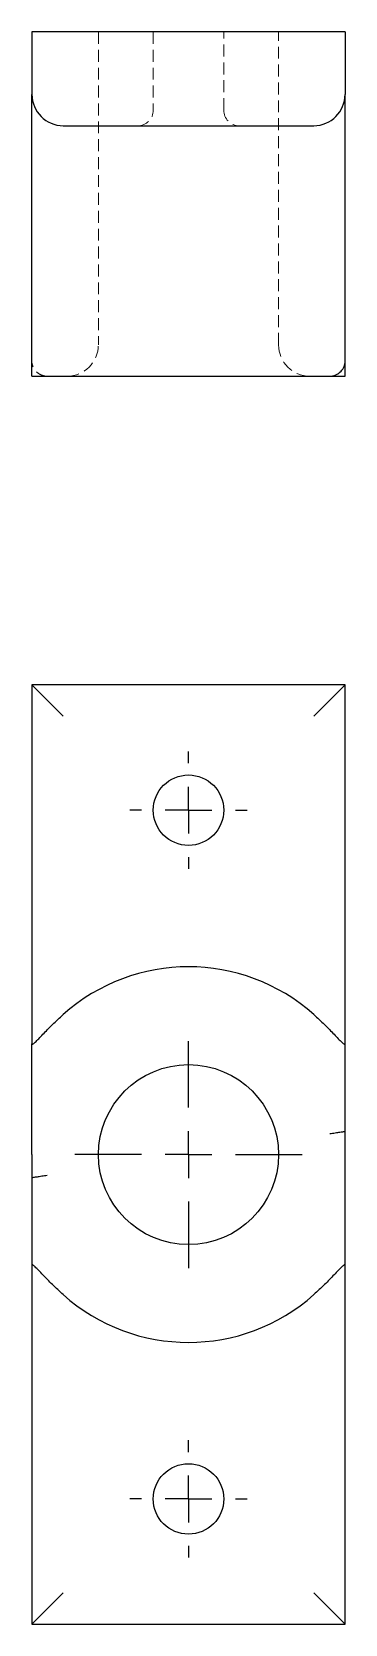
# Model space of a CAD drawing. Header units: millimetres. Extents: x 66 to 242, y 7 to 177.
# Drawn here: x 66.3 to 99.7, y 7 to 176.5 of the extents above.
import ezdxf

# ---------------------------------------------------------------- set-up
doc = ezdxf.new("R2010")
doc.units = ezdxf.units.MM
doc.linetypes.add('HIDDEN', pattern=[1.905, 1.27, -0.635])
doc.layers.add('10', color=7, linetype='Continuous')

# ---------------------------------------------------------------- blocks, each defined once
blk = doc.blocks.new('SW_CENTERMARKSYMBOL_0')
at = {"layer": '10', "color": 0}
for p, q in [((0, 5), (0, 12.08)), ((0, 0), (0, 2.5)), ((-5, 0), (-12.08, 0)), ((0, 0), (-2.5, 0)), ((0, 0), (0, -2.5)), ((0, 0), (2.5, 0)), ((5, 0), (12.08, 0)), ((0, -5), (0, -12.08))]:
    blk.add_line(p, q, dxfattribs=at)
blk = doc.blocks.new('SW_CENTERMARKSYMBOL_1')
at = {"layer": '10', "color": 0}
for p, q in [((0, 5), (0, 6.25)), ((0, 0), (0, 2.5)), ((-5, 0), (-6.25, 0)), ((0, 0), (-2.5, 0)), ((0, 0), (0, -2.5)), ((0, 0), (2.5, 0)), ((5, 0), (6.25, 0)), ((0, -5), (0, -6.25))]:
    blk.add_line(p, q, dxfattribs=at)
blk = doc.blocks.new('SW_CENTERMARKSYMBOL_2')
at = {"layer": '10', "color": 0}
for p, q in [((0, 5), (0, 6.25)), ((0, 0), (0, 2.5)), ((-5, 0), (-6.25, 0)), ((0, 0), (-2.5, 0)), ((0, 0), (0, -2.5)), ((0, 0), (2.5, 0)), ((5, 0), (6.25, 0)), ((0, -5), (0, -6.25))]:
    blk.add_line(p, q, dxfattribs=at)

msp = doc.modelspace()

# ---------------------------------------------------------------- linework, layer by layer
at = {"color": 7, "linetype": 'Continuous', "lineweight": 25}
for p, q in [((99.67, 176.54), (66.33, 176.54)), ((66.33, 176.54), (66.33, 169.88)), ((99.67, 176.54), (99.67, 169.88)), ((69.67, 166.54), (96.33, 166.54)), ((67.97, 139.88), (98.03, 139.88)), ((69.67, 103.67), (66.33, 107)), ((99.67, 107), (66.33, 107)), ((66.33, 107), (66.33, 68.79)), ((96.33, 103.67), (99.67, 107)), ((99.67, 68.79), (99.67, 107)), ((66.33, 45.21), (66.33, 7)), ((99.67, 7), (99.67, 45.21)), ((69.67, 10.33), (66.33, 7)), ((96.33, 10.33), (99.67, 7)), ((66.33, 7), (99.67, 7))]:
    msp.add_line(p, q, dxfattribs=at)
at = {"color": 7, "linetype": 'HIDDEN', "lineweight": 18}
for p, q in [((73.42, 176.54), (73.42, 143.21)), ((79.25, 176.54), (79.25, 168.21)), ((86.75, 168.21), (86.75, 176.54)), ((92.58, 143.21), (92.58, 176.54))]:
    msp.add_line(p, q, dxfattribs=at)
at = {"color": 7, "linetype": 'Continuous', "lineweight": 25}
for centre, radius in [((83, 93.67), 3.75), ((83, 57), 9.58), ((83, 20.33), 3.75)]:
    msp.add_circle(centre, radius, dxfattribs=at)
for centre, radius, start, end in [((69.67, 169.88), 3.33, 180, 270), ((96.33, 169.88), 3.33, 270, 0), ((83, 57), 20, 48.1897, 131.8103), ((83, 57), 20, 228.1897, 311.8103)]:
    msp.add_arc(centre, radius, start, end, dxfattribs=at)
at = {"color": 7, "linetype": 'HIDDEN', "lineweight": 18}
for centre, radius, start, end in [((77.58, 168.21), 1.67, 270, 0), ((88.42, 168.21), 1.67, 180, 270), ((70.08, 143.21), 3.33, 270, 0), ((95.92, 143.21), 3.33, 180, 270)]:
    msp.add_arc(centre, radius, start, end, dxfattribs=at)
at = {"color": 7, "linetype": 'Continuous', "lineweight": 25}
for points in [[(66.33, 166.54), (66.33, 167.61), (66.33, 168.72), (66.33, 169.88)], [(99.67, 166.54), (99.67, 167.61), (99.67, 168.72), (99.67, 169.88)], [(66.33, 68.06), (66.33, 68.3), (66.33, 68.54), (66.33, 68.79)], [(99.67, 68.06), (99.67, 68.3), (99.67, 68.54), (99.67, 68.79)], [(66.33, 45.94), (66.33, 45.7), (66.33, 45.46), (66.33, 45.21)], [(99.67, 45.21), (99.67, 45.46), (99.67, 45.7), (99.67, 45.94)]]:
    msp.add_open_spline(points, degree=3, dxfattribs=at)
for points, knots in [([(66.33, 141.34), (66.33, 142.09), (66.33, 143.14), (66.33, 145.88), (66.33, 147.57), (66.33, 151.65), (66.33, 154.04), (66.33, 159.65), (66.33, 162.85), (66.33, 166.54)], [0, 0, 0, 0, 0.25, 0.25, 0.5, 0.5, 0.75, 0.75, 1, 1, 1, 1]), ([(99.67, 141.34), (99.67, 142.09), (99.67, 143.14), (99.67, 145.88), (99.67, 147.57), (99.67, 151.65), (99.67, 154.04), (99.67, 159.65), (99.67, 162.85), (99.67, 166.54)], [0, 0, 0, 0, 0.25, 0.25, 0.5, 0.5, 0.75, 0.75, 1, 1, 1, 1]), ([(66.33, 139.88), (66.33, 139.88), (66.33, 139.88), (66.33, 139.88), (66.33, 140.1), (66.33, 140.61), (66.33, 141.05), (66.33, 141.34)], [-0.08570002, -0.08570002, -0.08570002, -0.08570002, -0.08542627, -0.08542627, -0.06828626, -0.05114626, 0.00027375, 0.00027375, 0.00027375, 0.00027375]), ([(98.03, 139.88), (98.23, 139.88), (98.43, 139.91), (98.8, 140.06), (98.97, 140.16), (99.27, 140.43), (99.4, 140.59), (99.58, 140.94), (99.64, 141.14), (99.67, 141.34)], [0, 0, 0, 0, 0.25, 0.25, 0.5, 0.5, 0.75, 0.75, 1, 1, 1, 1]), ([(99.67, 139.88), (99.67, 139.88), (99.67, 139.88), (99.67, 139.89), (99.67, 140.05), (99.67, 140.25), (99.67, 140.41), (99.67, 140.57), (99.67, 140.78), (99.67, 141.04), (99.67, 141.24), (99.67, 141.34)], [-0.37113302, -0.37113302, -0.37113302, -0.37113302, -0.37085927, -0.37085927, -0.35371927, -0.34514927, -0.33657926, -0.32800926, -0.31943926, -0.30229926, -0.28515925, -0.28515925, -0.28515925, -0.28515925]), ([(66.33, 139.88), (66.55, 139.88), (66.75, 139.88), (67.12, 139.88), (67.29, 139.88), (67.71, 139.88), (67.9, 139.88), (67.97, 139.88)], [0, 0, 0, 0, 0.25, 0.25, 0.5, 0.5, 1, 1, 1, 1]), ([(98.03, 139.88), (98.07, 139.88), (98.13, 139.88), (98.31, 139.88), (98.43, 139.88), (98.71, 139.88), (98.88, 139.88), (99.25, 139.88), (99.45, 139.88), (99.67, 139.88)], [0, 0, 0, 0, 0.25, 0.25, 0.5, 0.5, 0.75, 0.75, 1, 1, 1, 1]), ([(66.33, 68.79), (66.33, 68.76), (66.34, 68.75), (66.37, 68.73), (66.4, 68.74), (66.46, 68.77), (66.5, 68.8), (66.58, 68.87), (66.63, 68.91), (66.8, 69.07), (66.92, 69.2), (67.2, 69.48), (67.35, 69.64), (67.82, 70.13), (68.17, 70.49), (68.71, 71.02), (68.89, 71.2), (69.27, 71.55), (69.47, 71.73), (69.67, 71.91)], [0, 0, 0, 0, 0.0625, 0.0625, 0.125, 0.125, 0.1875, 0.1875, 0.25, 0.25, 0.375, 0.375, 0.5, 0.5, 0.75, 0.75, 0.875, 0.875, 1, 1, 1, 1]), ([(96.33, 71.91), (96.73, 71.55), (97.11, 71.2), (97.65, 70.67), (97.83, 70.49), (98.17, 70.14), (98.33, 69.97), (98.8, 69.48), (99.09, 69.17), (99.37, 68.91), (99.42, 68.87), (99.5, 68.8), (99.54, 68.77), (99.6, 68.74), (99.63, 68.73), (99.66, 68.75), (99.67, 68.76), (99.67, 68.79)], [0, 0, 0, 0, 0.25, 0.25, 0.375, 0.375, 0.5, 0.5, 0.75, 0.75, 0.8125, 0.8125, 0.875, 0.875, 0.9375, 0.9375, 1, 1, 1, 1]), ([(66.33, 59.47), (66.33, 60.12), (66.33, 60.77), (66.33, 62.1), (66.33, 62.78), (66.33, 64.19), (66.33, 64.91), (66.33, 66.43), (66.33, 67.22), (66.33, 68.06)], [0, 0, 0, 0, 0.25, 0.25, 0.5, 0.5, 0.75, 0.75, 1, 1, 1, 1]), ([(99.67, 59.47), (99.67, 60.12), (99.67, 60.77), (99.67, 62.1), (99.67, 62.78), (99.67, 64.19), (99.67, 64.91), (99.67, 66.43), (99.67, 67.22), (99.67, 68.06)], [0, 0, 0, 0, 0.25, 0.25, 0.5, 0.5, 0.75, 0.75, 1, 1, 1, 1]), ([(66.33, 57), (66.33, 57.01), (66.33, 57.01), (66.33, 57.45), (66.33, 58.01), (66.33, 58.83), (66.33, 59.23), (66.33, 59.47)], [-0.08570002, -0.08570002, -0.08570002, -0.08570002, -0.08542627, -0.08542627, -0.06828626, -0.05114626, 0.00027375, 0.00027375, 0.00027375, 0.00027375]), ([(98.03, 59.23), (98.23, 59.26), (98.43, 59.29), (98.8, 59.34), (98.97, 59.37), (99.27, 59.41), (99.4, 59.43), (99.58, 59.46), (99.64, 59.47), (99.67, 59.47)], [0, 0, 0, 0, 0.25, 0.25, 0.5, 0.5, 0.75, 0.75, 1, 1, 1, 1]), ([(99.67, 57), (99.67, 57.01), (99.67, 57.01), (99.67, 57.45), (99.67, 57.89), (99.67, 58.26), (99.67, 58.5), (99.67, 58.7), (99.67, 58.95), (99.67, 59.21), (99.67, 59.39), (99.67, 59.47)], [-0.37113302, -0.37113302, -0.37113302, -0.37113302, -0.37085927, -0.37085927, -0.35371927, -0.34514927, -0.33657926, -0.32800926, -0.31943926, -0.30229926, -0.28515925, -0.28515925, -0.28515925, -0.28515925]), ([(66.33, 57), (66.33, 56.75), (66.33, 56.5), (66.33, 56.16), (66.33, 56.04), (66.33, 55.82), (66.33, 55.72), (66.33, 55.41), (66.33, 55.22), (66.33, 54.86), (66.33, 54.69), (66.33, 54.53)], [0, 0, 0, 0, 0.25, 0.25, 0.375, 0.375, 0.5, 0.5, 0.75, 0.75, 1, 1, 1, 1]), ([(99.67, 54.53), (99.67, 54.77), (99.67, 55.17), (99.67, 55.99), (99.67, 56.55), (99.67, 56.99), (99.67, 56.99), (99.67, 57)], [-0.08570098, -0.08570098, -0.08570098, -0.08570098, -0.03428039, -0.0171402, 0, 0, 0.00027539, 0.00027539, 0.00027539, 0.00027539]), ([(67.97, 54.77), (67.77, 54.74), (67.57, 54.71), (67.2, 54.66), (67.03, 54.63), (66.73, 54.59), (66.6, 54.57), (66.42, 54.54), (66.36, 54.53), (66.33, 54.53)], [0, 0, 0, 0, 0.25, 0.25, 0.5, 0.5, 0.75, 0.75, 1, 1, 1, 1]), ([(66.33, 54.53), (66.33, 53.86), (66.33, 53.19), (66.33, 51.83), (66.33, 51.15), (66.33, 49.74), (66.33, 49.01), (66.33, 47.52), (66.33, 46.75), (66.33, 45.94)], [0, 0, 0, 0, 0.25, 0.25, 0.5, 0.5, 0.75, 0.75, 1, 1, 1, 1]), ([(99.67, 45.94), (99.67, 46.75), (99.67, 47.52), (99.67, 49.01), (99.67, 49.74), (99.67, 51.15), (99.67, 51.83), (99.67, 53.19), (99.67, 53.86), (99.67, 54.53)], [0, 0, 0, 0, 0.25, 0.25, 0.5, 0.5, 0.75, 0.75, 1, 1, 1, 1]), ([(69.67, 42.09), (69.27, 42.45), (68.89, 42.8), (68.35, 43.33), (68.17, 43.51), (67.83, 43.86), (67.67, 44.03), (67.2, 44.52), (66.91, 44.83), (66.63, 45.09), (66.58, 45.13), (66.5, 45.2), (66.46, 45.23), (66.4, 45.26), (66.37, 45.27), (66.34, 45.25), (66.33, 45.24), (66.33, 45.21)], [0, 0, 0, 0, 0.25, 0.25, 0.375, 0.375, 0.5, 0.5, 0.75, 0.75, 0.8125, 0.8125, 0.875, 0.875, 0.9375, 0.9375, 1, 1, 1, 1]), ([(99.67, 45.21), (99.67, 45.24), (99.66, 45.25), (99.63, 45.27), (99.6, 45.26), (99.54, 45.23), (99.5, 45.2), (99.42, 45.13), (99.37, 45.09), (99.2, 44.93), (99.08, 44.8), (98.8, 44.52), (98.65, 44.36), (98.18, 43.87), (97.83, 43.51), (97.29, 42.98), (97.11, 42.8), (96.73, 42.45), (96.53, 42.27), (96.33, 42.09)], [0, 0, 0, 0, 0.0625, 0.0625, 0.125, 0.125, 0.1875, 0.1875, 0.25, 0.25, 0.375, 0.375, 0.5, 0.5, 0.75, 0.75, 0.875, 0.875, 1, 1, 1, 1])]:
    msp.add_open_spline(points, degree=3, knots=knots, dxfattribs=at)
at = {"color": 7, "linetype": 'HIDDEN', "lineweight": 18}
msp.add_open_spline([(67.97, 139.88), (67.77, 139.88), (67.57, 139.91), (67.2, 140.06), (67.03, 140.16), (66.73, 140.43), (66.6, 140.59), (66.42, 140.94), (66.36, 141.14), (66.33, 141.34)], degree=3, knots=[0, 0, 0, 0, 0.25, 0.25, 0.5, 0.5, 0.75, 0.75, 1, 1, 1, 1], dxfattribs=at)

# ---------------------------------------------------------------- block references
at = {"layer": '10'}
for name, p in [('SW_CENTERMARKSYMBOL_1', (83, 93.67)), ('SW_CENTERMARKSYMBOL_0', (83, 57)), ('SW_CENTERMARKSYMBOL_2', (83, 20.33))]:
    msp.add_blockref(name, p, dxfattribs=at)

doc.saveas('drawing.dxf')
